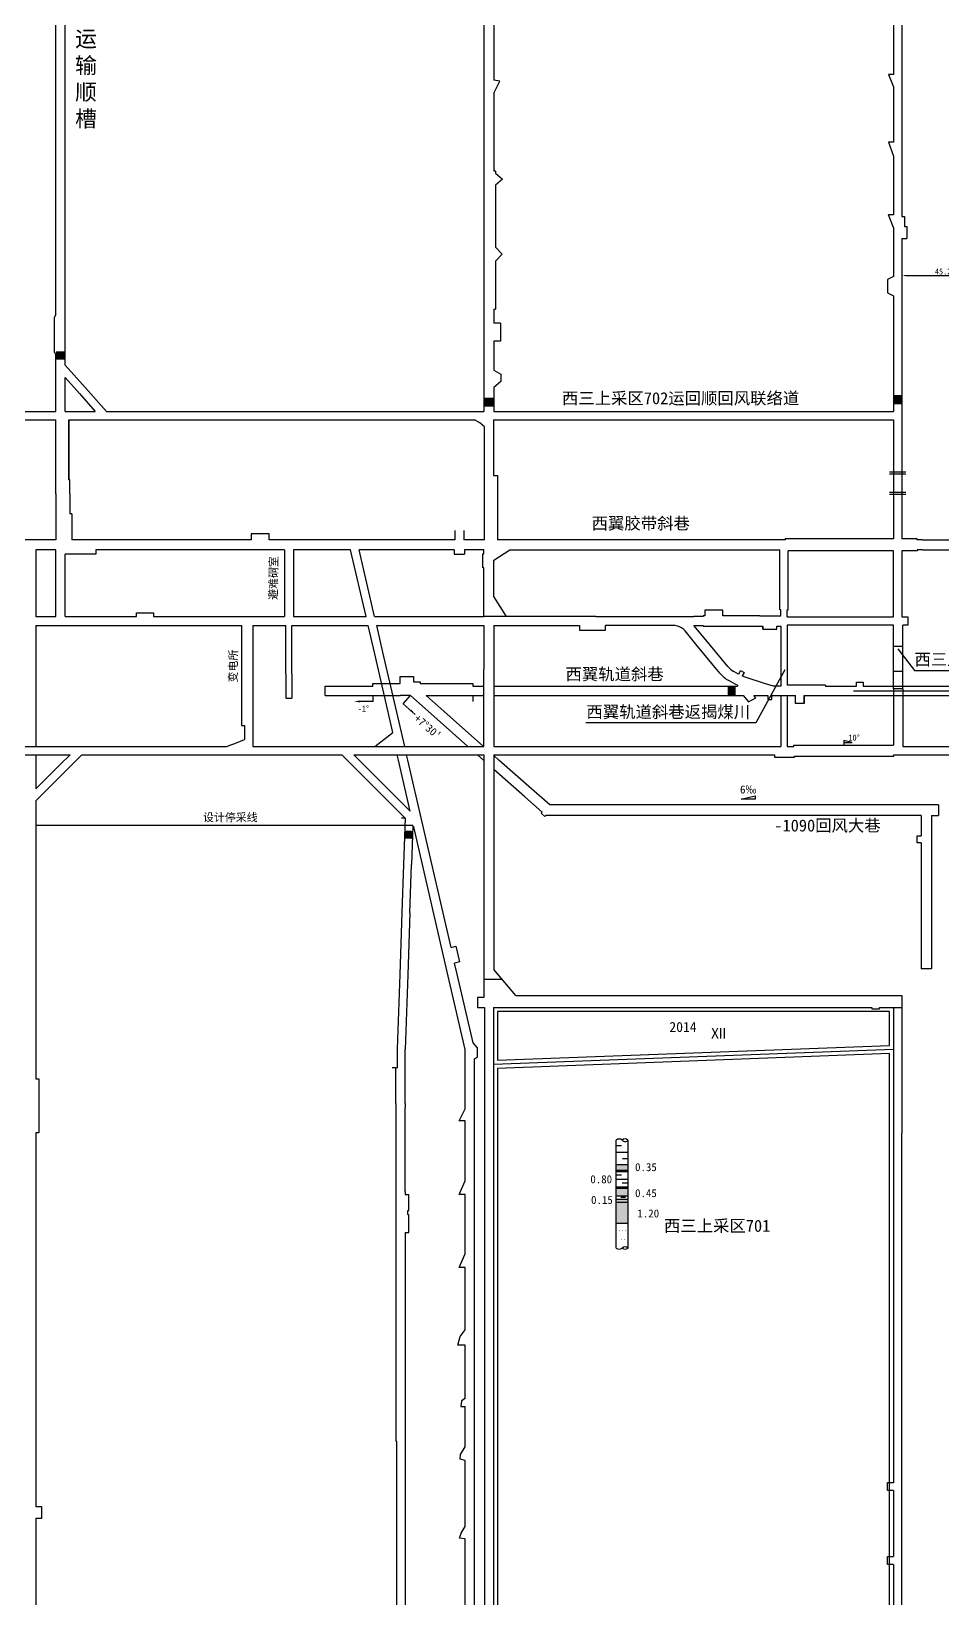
# Model space of a CAD drawing. Header units: millimetres. Extents: x 41513366 to 41522434, y 4590966 to 4600634.
# Drawn here: x 41516424 to 41516880, y 4594926 to 4595710 of the extents above; entities that cross this region are included whole.
import ezdxf

# ---------------------------------------------------------------- set-up
doc = ezdxf.new("R2010")
doc.units = ezdxf.units.MM
doc.header["$PDMODE"] = 35
doc.header["$PDSIZE"] = -5
doc.linetypes.add('SJHD', pattern=[10, 8, -2])
doc.layers.get('0').update_dxf_attribs({"lineweight": 18})
doc.layers.get('Defpoints').update_dxf_attribs({"lineweight": 18})
for name, color, linetype, lineweight in [('12-1煤巷道', 5, 'Continuous', 18), ('2014年工作面月末位置', 150, 'Continuous', 18), ('2016年12煤进尺', 7, 'Continuous', 18), ('7煤工作面小柱状', 6, 'Continuous', 18), ('7煤工作面编号', 7, 'Continuous', 18), ('7煤巷道', 6, 'Continuous', 18), ('7煤巷道名称', 6, 'Continuous', 18), ('停采线', 255, 'Continuous', 18), ('图纸改动标记', 2, 'Continuous', 18), ('岩巷', 30, 'Continuous', 18), ('岩巷巷道名称', 30, 'Continuous', 18), ('采空区工作面颜色', 6, 'Continuous', 18)]:
    doc.layers.add(name, color=color, linetype=linetype, lineweight=lineweight)
doc.styles.add('仿宋_GB2312', font='')
doc.styles.add('图签仿宋', font='')
doc.styles.add('正体', font='')
doc.styles.add('正等线体', font='simhei.ttf')
doc.styles.get('仿宋_GB2312').set_extended_font_data('宋体')
doc.styles.get('图签仿宋').set_extended_font_data('宋体')
doc.styles.get('正体').set_extended_font_data('宋体')
doc.dimstyles.new('测量用', dxfattribs={"dimtxt": 3, "dimasz": 2, "dimexe": 0, "dimexo": 0, "dimgap": 0.5, "dimtad": 1, "dimdec": 3, "dimzin": 0, "dimdsep": 46, "dimtxsty": '图签仿宋', "dimcen": 0.09, "dimdle": 4, "dimaunit": 1, "dimadec": 3, "dimazin": 2, "dimtfac": 1, "dimtdec": 3, "dimtix": 1, "dimtmove": 0, "dimatfit": 3, "dimfxl": 1, "dimtolj": 1, "dimarcsym": 1})

# ---------------------------------------------------------------- blocks, each defined once
blk = doc.blocks.new('*D63')
at = {"layer": '2016年12煤进尺', "color": 0, "linetype": 'Continuous', "lineweight": -2, "ltscale": 2}
blk.add_line((41516861.76, 4595587.95), (41516903, 4595587.95), dxfattribs=at)
at = {"layer": '2016年12煤进尺', "color": 0, "ltscale": 2}
for points in [[(41516861.76, 4595588.28), (41516861.76, 4595587.62), (41516859.76, 4595587.95)], [(41516903, 4595588.28), (41516903, 4595587.62), (41516905, 4595587.95)]]:
    blk.add_solid(points, dxfattribs=at)
at = {"layer": 'Defpoints', "color": 0, "ltscale": 2}
for p in [(41516859.76, 4595587.95), (41516905, 4595587.95), (41516905, 4595587.95)]:
    blk.add_point(p, dxfattribs=at)
at = {"layer": '2016年12煤进尺', "color": 0, "lineweight": -3, "ltscale": 2, "insert": (41516882.38, 4595589.95), "char_height": 3, "attachment_point": 5, "style": '图签仿宋'}
blk.add_mtext('\\A1;45.245', dxfattribs=at)

msp = doc.modelspace()

# ---------------------------------------------------------------- hatches: boundary and pattern name
at = {"layer": '2016年12煤进尺', "lineweight": -3, "ltscale": 2}
for points in [[(41516436.755, 4595550.084), (41516441.355, 4595550.084), (41516441.355, 4595546.084), (41516436.755, 4595546.084)], [(41516650.755, 4595526.813), (41516655.755, 4595526.813), (41516655.755, 4595522.813), (41516650.755, 4595522.813)], [(41516855.555, 4595528.037), (41516859.755, 4595528.037), (41516859.755, 4595524.037), (41516855.555, 4595524.037)], [(41516776.579, 4595382.61), (41516772.579, 4595382.61), (41516772.579, 4595378.01), (41516776.579, 4595378.01)], [(41516611.1782, 4595310.4372), (41516611.0428, 4595306.4395), (41516615.0299, 4595306.3044), (41516615.1695, 4595310.302)]]:
    msp.add_hatch(color=3, dxfattribs=at).paths.add_polyline_path(points, flags=0)
at = {"layer": '7煤工作面小柱状', "lineweight": -3, "ltscale": 2}
h = msp.add_hatch(color=256, dxfattribs=at)
h.paths.add_polyline_path([(41516722.7939, 4595140.0196), (41516716.7939, 4595140.0196), (41516716.7939, 4595143.5196), (41516722.7939, 4595143.5196)], flags=0)
h.paths.add_polyline_path([(41516722.7939, 4595132.4196), (41516716.7939, 4595132.4196), (41516716.7939, 4595127.9196), (41516722.7939, 4595127.9196)], flags=0)
h.paths.add_polyline_path([(41516722.7939, 4595126.2196), (41516716.7939, 4595126.2196), (41516716.7939, 4595114.2196), (41516722.7939, 4595114.2196)], flags=0)
at = {"layer": '岩巷', "lineweight": -3}
h = msp.add_hatch(color=256, dxfattribs=at)
h.paths.add_polyline_path([(41516585.7974, 4595375.0042), (41516588.8137, 4595374.5041), (41516588.7974, 4595375.0038)], flags=0)
h.paths.add_polyline_path([(41516585.7974, 4595375.0042), (41516588.7974, 4595375.0038), (41516588.7647, 4595375.5027)], flags=0)
h = msp.add_hatch(color=256, dxfattribs=at)
h.paths.add_polyline_path([(41516614.1865, 4595370.5153), (41516613.856, 4595370.1402), (41516616.4377, 4595368.5323)], flags=0)
h.paths.add_polyline_path([(41516616.4377, 4595368.5323), (41516614.517, 4595370.8905), (41516614.1865, 4595370.5153)], flags=0)

# ---------------------------------------------------------------- linework, layer by layer
at = {"color": 30, "linetype": 'ByBlock', "lineweight": -3, "ltscale": 0.5}
for points in [[(41516860.255, 4595402.44), (41516855.455, 4595402.44)], [(41516860.255, 4595389.944), (41516855.455, 4595389.944)], [(41516860.255, 4595381.293), (41516855.455, 4595381.293)]]:
    msp.add_lwpolyline(points, dxfattribs=at)
at = {"color": 4, "lineweight": -3}
msp.add_lwpolyline([(41516650.755, 4595236.1859), (41516659.8198, 4595236.1859)], dxfattribs=at)
at = {"layer": '12-1煤巷道', "color": 3, "linetype": 'ByBlock', "lineweight": -3, "ltscale": 2}
msp.add_lwpolyline([(41516810.79, 4595374.01), (41516810.79, 4595378.01)], dxfattribs=at)
at = {"layer": '12-1煤巷道', "color": 6, "linetype": 'ByBlock', "lineweight": -3, "ltscale": 2}
msp.add_lwpolyline([(41516855.505, 4595222.014), (41516859.705, 4595222.014)], dxfattribs=at)
at = {"layer": '2014年工作面月末位置', "color": 150, "lineweight": -3}
msp.add_lwpolyline([(41516657.555, 4595195.5994), (41516853.505, 4595202.9491), (41516853.505, 4595220.014), (41516657.555, 4595220.014)], close=True, dxfattribs=at)
msp.add_lwpolyline([(41516855.505, 4595201.0227), (41516655.555, 4595193.523)], dxfattribs=at)
at = {"layer": '2016年12煤进尺', "color": 3, "lineweight": -3, "ltscale": 2}
for p, q in [((41516441.355, 4595546.084), (41516436.755, 4595546.084)), ((41516650.755, 4595522.813), (41516655.755, 4595522.813)), ((41516855.555, 4595528.037), (41516859.755, 4595528.037)), ((41516855.555, 4595524.037), (41516859.755, 4595524.037))]:
    msp.add_line(p, q, dxfattribs=at)
at = {"layer": '2016年12煤进尺', "color": 0, "lineweight": -3, "ltscale": 2}
for p, q in [((41516853.555, 4595489.768), (41516861.755, 4595489.768)), ((41516853.555, 4595488.768), (41516861.755, 4595488.768)), ((41516853.555, 4595479.603), (41516861.755, 4595479.603)), ((41516853.555, 4595478.603), (41516861.755, 4595478.603))]:
    msp.add_line(p, q, dxfattribs=at)
at = {"layer": '2016年12煤进尺', "color": 2, "lineweight": -3, "ltscale": 2}
msp.add_line((41516662.03, 4595417.52), (41516650.755, 4595417.524), dxfattribs=at)
at = {"layer": '2016年12煤进尺', "lineweight": -3, "ltscale": 2}
msp.add_line((41516835.513, 4595380.322), (41516911.895, 4595380.321), dxfattribs=at)
at = {"layer": '2016年12煤进尺', "color": 30, "lineweight": -3, "ltscale": 2}
msp.add_lwpolyline([(41516857.655, 4595401.3283), (41516866.0214, 4595390.5481), (41516960.116, 4595390.5481)], dxfattribs=at)
at = {"layer": '2016年12煤进尺', "color": 6, "lineweight": -3, "ltscale": 2}
msp.add_lwpolyline([(41516801.2, 4595390.7522), (41516786.6487, 4595364.3124), (41516701.6496, 4595364.3124)], dxfattribs=at)
at = {"layer": '7煤工作面小柱状', "lineweight": -3, "ltscale": 2}
for p, q in [((41516716.7939, 4595149.7196), (41516722.7939, 4595149.7196)), ((41516717.1724, 4595153.0626), (41516719.5244, 4595153.0626)), ((41516719.994, 4595146.4734), (41516722.3459, 4595146.4734)), ((41516716.7939, 4595140.7196), (41516722.7939, 4595140.7196)), ((41516717.1724, 4595138.2987), (41516719.5244, 4595138.2987)), ((41516716.7939, 4595131.7196), (41516722.7939, 4595131.7196)), ((41516719.9384, 4595134.3035), (41516722.2903, 4595134.3035)), ((41516716.7939, 4595124.7196), (41516722.7939, 4595124.7196)), ((41516719.2032, 4595127.1847), (41516721.5551, 4595127.1847))]:
    msp.add_line(p, q, dxfattribs=at)
for points in [[(41516716.7939, 4595101.7196), (41516716.7939, 4595155.7196)], [(41516722.7939, 4595101.7196), (41516722.7939, 4595155.7196)]]:
    msp.add_lwpolyline(points, dxfattribs=at)
at = {"layer": '7煤工作面小柱状', "lineweight": -3}
for points in [[(41516716.7939, 4595143.5196), (41516722.7939, 4595143.5196)], [(41516716.7939, 4595140.0196), (41516722.7939, 4595140.0196)], [(41516716.7939, 4595136.2196), (41516722.7939, 4595136.2196)], [(41516716.7939, 4595132.4196), (41516722.7939, 4595132.4196)], [(41516716.7939, 4595127.9196), (41516722.7939, 4595127.9196)], [(41516716.7939, 4595126.2196), (41516722.7939, 4595126.2196)], [(41516716.7939, 4595114.2196), (41516722.7939, 4595114.2196)]]:
    msp.add_lwpolyline(points, dxfattribs=at)
at = {"layer": '7煤工作面小柱状', "lineweight": -3, "ltscale": 2}
for centre, radius, start, end in [((41516718.2866, 4595153.9683), 2.301, 47.5060131, 130.4425938), ((41516721.3402, 4595154.1342), 2.1427, 48.7036146, 134.4013934), ((41516721.296, 4595156.8518), 1.8777, 219.2019679, 322.9147651), ((41516718.2939, 4595103.5765), 2.3871, 231.0689592, 308.9310397), ((41516721.2939, 4595100.1445), 2.1751, 46.3985289, 133.6014711), ((41516721.2939, 4595103.4995), 2.3277, 229.8784805, 310.1215195)]:
    msp.add_arc(centre, radius, start, end, dxfattribs=at)
at = {"layer": '7煤巷道', "lineweight": -3}
for p, q in [((41516855.555, 4595688.411), (41516853.055, 4595688.411)), ((41516853.055, 4595688.411), (41516855.555, 4595682.211)), ((41516855.555, 4595654.611), (41516853.055, 4595654.611)), ((41516853.055, 4595654.611), (41516855.555, 4595647.611)), ((41516855.555, 4595618.211), (41516853.055, 4595618.211)), ((41516855.555, 4595612.011), (41516853.055, 4595618.211)), ((41516861.055, 4595612.511), (41516862.255, 4595612.511)), ((41516862.255, 4595612.511), (41516862.255, 4595606.511)), ((41516859.755, 4595606.511), (41516862.255, 4595606.511)), ((41516855.555, 4595587.511), (41516852.555, 4595586.011)), ((41516852.555, 4595586.011), (41516852.555, 4595579.211)), ((41516852.555, 4595579.211), (41516855.555, 4595577.711)), ((41516436.755, 4595568.433), (41516435.855, 4595566.933)), ((41516435.855, 4595566.933), (41516435.855, 4595549.933)), ((41516436.755, 4595548.433), (41516435.855, 4595549.933)), ((41516436.755, 4595478.837), (41516436.755, 4595513.837)), ((41516443.755, 4595478.837), (41516443.755, 4595485.837)), ((41516443.755, 4595478.837), (41516443.755, 4595485.837)), ((41516443.755, 4595478.837), (41516443.755, 4595468.837)), ((41516444.655, 4595468.837), (41516443.755, 4595468.837)), ((41516444.655, 4595468.837), (41516444.655, 4595455.837)), ((41516550.955, 4595450.837), (41516550.955, 4595417.52)), ((41516555.555, 4595450.837), (41516555.555, 4595417.52)), ((41516635.855, 4595450.837), (41516635.855, 4595448.637)), ((41516635.855, 4595448.637), (41516641.055, 4595448.637)), ((41516641.055, 4595450.837), (41516641.055, 4595448.637)), ((41516802.34, 4595413.115), (41516802.34, 4595383.21)), ((41516855.455, 4595410.152), (41516855.455, 4595413.115)), ((41516860.255, 4595410.152), (41516860.255, 4595413.115)), ((41516666.755, 4595228.014), (41516655.755, 4595240.9755)), ((41516611.355, 4595200.9663), (41516611.355, 4595201.0601))]:
    msp.add_line(p, q, dxfattribs=at)
at = {"layer": '7煤巷道', "color": 6, "lineweight": -3}
for p, q in [((41516658.755, 4595685.069), (41516655.755, 4595685.569)), ((41516655.755, 4595679.069), (41516658.755, 4595685.069))]:
    msp.add_line(p, q, dxfattribs=at)
at = {"layer": '7煤巷道', "color": 30, "lineweight": -3}
for p, q in [((41516611.3893, 4595316.6678), (41516610.6066, 4595293.5659)), ((41516615.2567, 4595312.8004), (41516614.5802, 4595293.4271)), ((41516610.6066, 4595293.5659), (41516609.7415, 4595269.4334)), ((41516613.7376, 4595269.2939), (41516614.5802, 4595293.4271)), ((41516609.7415, 4595269.4334), (41516608.6613, 4595238.5423)), ((41516613.7376, 4595269.2939), (41516612.6589, 4595238.4027)), ((41516608.6613, 4595238.5423), (41516607.355, 4595201.1299)), ((41516612.6589, 4595238.4027), (41516611.355, 4595201.0601)), ((41516607.355, 4595201.1299), (41516607.355, 4595191.9)), ((41516611.355, 4595191.9), (41516611.355, 4595200.9663)), ((41516606.755, 4595173.9743), (41516606.755, 4595191.9157)), ((41516606.755, 4595191.9), (41516607.355, 4595191.9)), ((41516611.355, 4595173.9743), (41516611.355, 4595191.9)), ((41516606.755, 4595173.9743), (41516606.755, 4595171.9744)), ((41516606.755, 4595171.9744), (41516606.755, 4595129.9742)), ((41516611.355, 4595173.9743), (41516611.355, 4595171.9744)), ((41516611.355, 4595129.9742), (41516611.355, 4595171.9744)), ((41516606.755, 4595129.9742), (41516606.755, 4595068.232)), ((41516611.355, 4595129.9742), (41516611.355, 4595128.451)), ((41516611.355, 4595128.451), (41516613.155, 4595128.451)), ((41516613.155, 4595120.451), (41516613.155, 4595128.451)), ((41516612.655, 4595118.4511), (41516612.655, 4595120.451)), ((41516612.655, 4595120.451), (41516613.155, 4595120.451)), ((41516612.655, 4595118.4511), (41516613.155, 4595118.4511)), ((41516613.155, 4595109.4511), (41516613.155, 4595118.4511)), ((41516611.355, 4595109.4511), (41516611.355, 4595068.232)), ((41516611.355, 4595109.4511), (41516613.155, 4595109.4511)), ((41516606.755, 4595068.232), (41516606.755, 4595005.232)), ((41516611.355, 4595068.232), (41516611.355, 4595005.232)), ((41516606.755, 4595005.232), (41516607.155, 4595005.232)), ((41516607.155, 4594953.1613), (41516607.155, 4595005.232)), ((41516611.355, 4595005.232), (41516611.355, 4594953.1613)), ((41516607.155, 4594893.439), (41516607.155, 4594953.1613)), ((41516611.355, 4594953.1613), (41516611.355, 4594893.439))]:
    msp.add_line(p, q, dxfattribs=at)
at = {"layer": '7煤巷道', "lineweight": -3}
for points in [[(41516436.755, 4595568.433), (41516436.755, 4595843.037)], [(41516441.355, 4595543.1853), (41516441.355, 4595794.973)], [(41516650.755, 4595775.0952), (41516650.755, 4595606.037)], [(41516859.755, 4595741.432), (41516859.755, 4595617.511)], [(41516655.755, 4595715.569), (41516655.755, 4595685.569)], [(41516855.555, 4595714.032), (41516855.555, 4595688.411)], [(41516655.755, 4595679.069), (41516655.755, 4595640.069)], [(41516855.555, 4595682.211), (41516855.555, 4595654.611)], [(41516855.555, 4595647.611), (41516855.555, 4595647.4678)], [(41516855.555, 4595647.611), (41516855.555, 4595618.211)], [(41516855.555, 4595612.011), (41516855.555, 4595587.511)], [(41516650.755, 4595606.037), (41516650.755, 4595520.037)], [(41516859.755, 4595606.511), (41516859.755, 4595456.337)], [(41516855.555, 4595577.711), (41516855.555, 4595520.037)], [(41516655.755, 4595571.069), (41516655.755, 4595564.069)], [(41516655.755, 4595555.069), (41516655.755, 4595540.637)], [(41516436.755, 4595520.037), (41516436.755, 4595548.433)], [(41516441.355, 4595543.1853), (41516451.5906, 4595531.7527)], [(41516441.355, 4595520.037), (41516441.355, 4595536.8887)], [(41516441.355, 4595536.8887), (41516448.4615, 4595528.9512)], [(41516451.5906, 4595531.7527), (41516462.0797, 4595520.037)], [(41516655.755, 4595532.037), (41516655.755, 4595520.037)], [(41516213.355, 4595488.891), (41516213.355, 4595520.037), (41516213.355, 4595523.537), (41516217.955, 4595523.537), (41516217.955, 4595520.037), (41516436.755, 4595520.037)], [(41516448.4615, 4595528.9512), (41516456.4423, 4595520.037)], [(41516276.378, 4595515.837), (41516436.755, 4595515.837)], [(41516436.755, 4595513.837), (41516436.755, 4595515.837)], [(41516441.355, 4595520.037), (41516456.4423, 4595520.037)], [(41516443.255, 4595515.837), (41516645.971, 4595515.837)], [(41516462.0797, 4595520.037), (41516650.755, 4595520.037)], [(41516650.955, 4595512.338), (41516648.7352, 4595514.3152), (41516645.971, 4595515.837)], [(41516655.555, 4595515.837), (41516835.77, 4595515.837)], [(41516655.555, 4595515.837), (41516655.555, 4595489.838)], [(41516655.755, 4595520.037), (41516835.77, 4595520.037)], [(41516835.77, 4595520.037), (41516855.555, 4595520.037)], [(41516835.77, 4595515.837), (41516855.555, 4595515.837)], [(41516855.555, 4595515.837), (41516855.555, 4595456.337)], [(41516650.955, 4595470.8373), (41516650.955, 4595489.838), (41516650.955, 4595512.338)], [(41516655.555, 4595489.838), (41516655.555, 4595487.937), (41516657.555, 4595487.937), (41516657.555, 4595455.837)], [(41516436.755, 4595478.837), (41516436.755, 4595455.837)], [(41516650.955, 4595455.837), (41516650.955, 4595470.8373)], [(41516636.155, 4595455.837), (41516543.297, 4595455.837), (41516543.297, 4595458.837), (41516534.297, 4595458.837), (41516534.297, 4595455.837), (41516444.655, 4595455.837)], [(41516636.155, 4595460.51), (41516636.155, 4595455.837)], [(41516640.755, 4595460.51), (41516640.755, 4595455.837)], [(41516436.755, 4595455.837), (41516336.924, 4595455.837), (41516336.924, 4595456.637), (41516276.378, 4595456.637)], [(41516650.955, 4595455.837), (41516640.755, 4595455.837)], [(41516741.49, 4595455.837), (41516657.555, 4595455.837)], [(41516855.555, 4595456.337), (41516801.317, 4595456.337), (41516801.317, 4595455.837), (41516796.09, 4595455.837), (41516741.49, 4595455.837)], [(41516801.317, 4595455.837), (41516801.317, 4595456.337)], [(41516870.0878, 4595455.837), (41516867.373, 4595455.837), (41516867.373, 4595456.337), (41516859.755, 4595456.337)], [(41516870.0878, 4595455.837), (41516918.157, 4595455.837)], [(41516436.755, 4595450.837), (41516426.755, 4595450.837), (41516426.755, 4595427.5556), (41516426.755, 4595417.524)], [(41516436.755, 4595417.524), (41516436.755, 4595430.837), (41516436.755, 4595450.837)], [(41516550.955, 4595450.837), (41516456.755, 4595450.837), (41516456.755, 4595448.637), (41516441.355, 4595448.637)], [(41516441.355, 4595417.524), (41516441.355, 4595430.837), (41516441.355, 4595448.637)], [(41516584.1079, 4595450.837), (41516555.555, 4595450.837)], [(41516591.7989, 4595417.524), (41516584.1079, 4595450.837)], [(41516635.855, 4595450.837), (41516588.4184, 4595450.837)], [(41516596.1093, 4595417.524), (41516588.4184, 4595450.837)], [(41516650.755, 4595417.524), (41516650.755, 4595441.813), (41516650.155, 4595441.813), (41516650.155, 4595448.813), (41516650.755, 4595448.813), (41516650.755, 4595450.837), (41516641.055, 4595450.837)], [(41516706.63, 4595417.5194), (41516684.73, 4595417.5196), (41516662.03, 4595417.52), (41516655.755, 4595427.52), (41516655.755, 4595445.613), (41516663.7732, 4595450.837), (41516741.49, 4595450.837)], [(41516741.49, 4595450.837), (41516796.09, 4595450.837), (41516798.64, 4595450.837)], [(41516788.734, 4595417.815), (41516799.14, 4595417.815), (41516799.14, 4595420.837), (41516798.64, 4595420.837), (41516798.64, 4595450.837)], [(41516802.34, 4595417.315), (41516802.34, 4595420.837), (41516802.84, 4595420.837), (41516802.84, 4595450.337)], [(41516802.34, 4595417.315), (41516806.34, 4595417.315), (41516845.34, 4595417.315), (41516855.555, 4595417.315), (41516855.555, 4595422.315), (41516855.555, 4595433.316), (41516855.555, 4595450.337)], [(41516855.555, 4595450.337), (41516802.84, 4595450.337)], [(41516870.0848, 4595450.837), (41516867.373, 4595450.837), (41516867.373, 4595450.337), (41516859.755, 4595450.337)], [(41516859.755, 4595450.337), (41516859.755, 4595433.316), (41516859.755, 4595417.315), (41516862.755, 4595417.315), (41516862.755, 4595413.115), (41516860.255, 4595413.115)], [(41516870.0848, 4595450.837), (41516918.157, 4595450.837)], [(41516788.734, 4595417.815), (41516770.144, 4595417.815), (41516770.144, 4595420.715), (41516761.144, 4595420.715), (41516761.144, 4595417.815), (41516760.421, 4595417.815), (41516760.421, 4595417.42), (41516755.734, 4595417.42)], [(41516426.755, 4595417.524), (41516436.755, 4595417.524)], [(41516426.755, 4595412.924), (41516498.0464, 4595412.924), (41516529.458, 4595412.924)], [(41516426.755, 4595412.924), (41516426.755, 4595379.522)], [(41516441.355, 4595417.524), (41516476.959, 4595417.524), (41516476.959, 4595419.324), (41516485.459, 4595419.324), (41516485.459, 4595417.524)], [(41516485.459, 4595417.524), (41516498.0464, 4595417.524), (41516550.955, 4595417.524)], [(41516529.458, 4595412.924), (41516529.458, 4595407.528)], [(41516535.158, 4595412.924), (41516551.755, 4595412.924)], [(41516535.158, 4595412.924), (41516535.158, 4595407.528)], [(41516551.755, 4595408.265), (41516551.755, 4595412.924)], [(41516554.755, 4595412.924), (41516580.0464, 4595412.924), (41516592.8609, 4595412.924)], [(41516554.755, 4595408.265), (41516554.755, 4595412.924)], [(41516555.555, 4595417.52), (41516580.0464, 4595417.524), (41516591.7989, 4595417.524)], [(41516596.1359, 4595398.7385), (41516592.8609, 4595412.924)], [(41516596.1093, 4595417.524), (41516650.755, 4595417.524)], [(41516597.1713, 4595412.924), (41516650.755, 4595412.924)], [(41516600.2282, 4595399.6833), (41516597.1713, 4595412.924)], [(41516650.755, 4595412.924), (41516650.755, 4595412.9199)], [(41516650.755, 4595412.9199), (41516650.755, 4595390.908)], [(41516655.755, 4595412.92), (41516655.755, 4595390.908), (41516655.755, 4595352.523)], [(41516655.755, 4595412.9199), (41516698.584, 4595412.9196)], [(41516698.584, 4595412.92), (41516698.584, 4595410.62), (41516711.584, 4595410.62), (41516711.584, 4595412.92)], [(41516706.63, 4595417.5194), (41516736.53, 4595417.519)], [(41516736.53, 4595417.519), (41516740.638, 4595417.52), (41516740.638, 4595417.42), (41516755.734, 4595417.42)], [(41516772.6466, 4595392.4864), (41516760.7774, 4595406.8968), (41516755.734, 4595413.02), (41516760.421, 4595413.02), (41516760.421, 4595412.615), (41516788.734, 4595412.615), (41516790.144, 4595412.615)], [(41516790.144, 4595411.115), (41516790.144, 4595412.615), (41516790.144, 4595411.115), (41516797.144, 4595411.115), (41516797.144, 4595412.615), (41516799.14, 4595412.615), (41516799.14, 4595382.61)], [(41516855.455, 4595413.115), (41516845.34, 4595413.115), (41516806.34, 4595413.115), (41516802.34, 4595413.115)], [(41516529.458, 4595407.528), (41516529.458, 4595362.924)], [(41516535.158, 4595407.528), (41516535.158, 4595362.924)], [(41516605.2037, 4595359.4617), (41516596.1359, 4595398.7385)], [(41516611.1161, 4595352.523), (41516600.2283, 4595399.6833)], [(41516596.2484, 4595352.523), (41516617.954, 4595352.523), (41516650.755, 4595352.523), (41516650.755, 4595390.908)], [(41516426.755, 4595379.522), (41516426.755, 4595352.523)], [(41516799.141, 4595378.01), (41516799.141, 4595352.523)], [(41516802.341, 4595378.01), (41516802.341, 4595352.523)], [(41516529.458, 4595362.924), (41516530.958, 4595362.924)], [(41516530.958, 4595362.924), (41516530.958, 4595359.523)], [(41516530.958, 4595359.523), (41516530.958, 4595356.058)], [(41516535.158, 4595362.924), (41516535.158, 4595359.523)], [(41516535.158, 4595359.523), (41516535.158, 4595352.523)], [(41516574.954, 4595352.523), (41516596.2484, 4595352.523), (41516605.2037, 4595359.4617)], [(41516416.155, 4595352.523), (41516491.9579, 4595352.523)], [(41516491.9579, 4595352.523), (41516522.194, 4595352.523)], [(41516522.194, 4595352.523), (41516524.194, 4595353.323), (41516526.194, 4595354.073), (41516530.958, 4595356.058)], [(41516535.158, 4595352.523), (41516574.954, 4595352.523)], [(41516655.755, 4595352.523), (41516685.67, 4595352.523), (41516787.553, 4595352.523)], [(41516787.553, 4595352.523), (41516799.141, 4595352.523)], [(41516802.341, 4595352.523), (41516805.7149, 4595352.523)], [(41516805.7149, 4595353.223), (41516831.557, 4595353.223)], [(41516805.7149, 4595352.523), (41516805.7149, 4595353.223)], [(41516860.255, 4595352.523), (41516897.69, 4595352.523)], [(41516217.955, 4595348.323), (41516443.7852, 4595348.323)], [(41516426.755, 4595348.323), (41516426.755, 4595331.2928)], [(41516426.755, 4595325.3532), (41516442.0482, 4595340.6463), (41516449.7248, 4595348.323)], [(41516426.755, 4595331.2928), (41516439.0783, 4595343.6162), (41516443.7852, 4595348.323)], [(41516449.7248, 4595348.323), (41516491.9579, 4595348.323)], [(41516491.9579, 4595348.323), (41516574.954, 4595348.323)], [(41516574.954, 4595348.323), (41516579.7342, 4595348.323)], [(41516579.7342, 4595348.323), (41516599.6067, 4595328.4505), (41516611.3893, 4595316.6678)], [(41516585.6738, 4595348.323), (41516607.3647, 4595348.323)], [(41516613.8756, 4595320.1213), (41516602.5765, 4595331.4203), (41516585.6738, 4595348.323)], [(41516607.3647, 4595348.323), (41516617.954, 4595348.323), (41516650.755, 4595348.323), (41516650.755, 4595333.908)], [(41516613.8756, 4595320.1213), (41516607.965, 4595345.723), (41516607.3647, 4595348.323)], [(41516619.8396, 4595314.7374), (41516612.686, 4595345.723), (41516612.0857, 4595348.323)], [(41516655.755, 4595348.323), (41516655.755, 4595333.908)], [(41516655.755, 4595348.323), (41516685.67, 4595348.323), (41516795.948, 4595348.323)], [(41516795.948, 4595348.323), (41516795.948, 4595347.123), (41516805.948, 4595347.123), (41516805.948, 4595347.623)], [(41516805.948, 4595347.623), (41516831.557, 4595347.623)], [(41516855.713, 4595348.323), (41516897.69, 4595348.323)], [(41516855.713, 4595347.623), (41516855.713, 4595348.323)], [(41516650.755, 4595333.908), (41516650.755, 4595272.008), (41516650.755, 4595227.014), (41516647.455, 4595227.014), (41516647.455, 4595222.014), (41516650.755, 4595222.014)], [(41516655.755, 4595333.908), (41516655.755, 4595272.008)], [(41516426.755, 4595325.3532), (41516426.755, 4595186.32)], [(41516615.2567, 4595312.8004), (41516615.6585, 4595312.3986)], [(41516632.9044, 4595237.6985), (41516615.6585, 4595312.3986)], [(41516634.3114, 4595252.0529), (41516619.8396, 4595314.7374)], [(41516655.755, 4595272.008), (41516655.755, 4595240.9755)], [(41516634.3115, 4595252.0529), (41516636.7474, 4595252.6153), (41516638.547, 4595244.8204), (41516636.1111, 4595244.258)], [(41516645.3437, 4595204.2671), (41516637.3865, 4595238.7333), (41516636.1111, 4595244.258)], [(41516641.355, 4595201.0952), (41516632.9044, 4595237.6985)], [(41516666.755, 4595228.014), (41516680.76, 4595228.014), (41516738.765, 4595228.014), (41516794.773, 4595228.014), (41516845.773, 4595228.014), (41516859.705, 4595228.014), (41516859.705, 4595159.214)], [(41516650.755, 4595222.014), (41516650.955, 4595222.014)], [(41516650.955, 4595222.014), (41516650.955, 4595197.841), (41516650.955, 4595104.962), (41516650.955, 4594985.955), (41516650.955, 4594761.9569)], [(41516655.555, 4595222.014), (41516655.555, 4595197.841), (41516655.555, 4595104.962)], [(41516655.555, 4595222.014), (41516680.76, 4595222.014), (41516738.765, 4595222.014), (41516794.773, 4595222.014), (41516844.695, 4595222.014), (41516844.695, 4595221.314), (41516848.495, 4595221.314), (41516848.495, 4595222.014), (41516855.505, 4595222.014), (41516855.505, 4595159.214)], [(41516641.355, 4595171.38), (41516641.355, 4595201.0952)], [(41516645.955, 4595196.33), (41516647.455, 4595197.13), (41516647.455, 4595201.8771), (41516645.3437, 4595204.2671)], [(41516645.955, 4594602.207), (41516645.955, 4595196.33)], [(41516426.755, 4595186.322), (41516428.255, 4595186.322), (41516428.255, 4595162.022)], [(41516641.355, 4595165.38), (41516638.355, 4595165.38), (41516641.355, 4595171.38)], [(41516428.255, 4595162.022), (41516428.255, 4595159.322), (41516426.755, 4595159.322)], [(41516641.355, 4595135.38), (41516641.355, 4595165.38)], [(41516426.755, 4595159.322), (41516426.755, 4594972.482)], [(41516855.505, 4595159.214), (41516855.505, 4595036.214)], [(41516859.705, 4595036.214), (41516859.705, 4595159.214)], [(41516641.355, 4595128.48), (41516638.355, 4595128.48), (41516641.355, 4595135.38)], [(41516641.355, 4595098.8483), (41516641.355, 4595128.48)], [(41516655.555, 4595129.464), (41516655.555, 4594985.955)], [(41516641.355, 4595091.9483), (41516638.355, 4595091.9483), (41516641.355, 4595098.8483)], [(41516641.355, 4595060.8982), (41516641.355, 4595091.9483)], [(41516641.355, 4595053.1982), (41516637.755, 4595053.1982), (41516638.855, 4595057.5982), (41516641.355, 4595060.8982)], [(41516641.355, 4595026.6013), (41516641.355, 4595053.1982)], [(41516855.505, 4595036.214), (41516855.505, 4594984.4601)], [(41516859.705, 4594894.214), (41516859.705, 4595036.214)], [(41516641.355, 4595026.6013), (41516639.555, 4595025.3513), (41516639.155, 4595022.5513), (41516641.355, 4595022.5513)], [(41516641.355, 4595002.3043), (41516641.355, 4595022.5513)], [(41516641.355, 4594995.6043), (41516638.855, 4594996.2043), (41516639.055, 4594998.5043), (41516641.355, 4595002.3043)], [(41516641.355, 4594962.628), (41516641.355, 4594995.6043)], [(41516655.555, 4594985.955), (41516655.555, 4594587.951)], [(41516855.505, 4594980.496), (41516852.505, 4594980.496), (41516852.505, 4594984.496), (41516855.505, 4594984.496)], [(41516855.505, 4594980.496), (41516855.505, 4594947.496)], [(41516426.755, 4594972.482), (41516429.555, 4594972.482), (41516429.555, 4594966.482), (41516426.755, 4594966.482)], [(41516426.755, 4594966.482), (41516426.755, 4594908.482)], [(41516641.355, 4594956.428), (41516638.455, 4594956.728), (41516639.355, 4594959.198), (41516641.355, 4594962.628)], [(41516641.355, 4594923.428), (41516641.355, 4594956.428)], [(41516855.505, 4594943.496), (41516852.505, 4594943.496), (41516852.505, 4594947.496), (41516855.505, 4594947.496)], [(41516855.505, 4594943.496), (41516855.505, 4594898.496)]]:
    msp.add_lwpolyline(points, dxfattribs=at)
for points in [[(41516443.255, 4595485.837), (41516443.255, 4595515.837)], [(41516443.255, 4595485.837), (41516443.755, 4595485.837)]]:
    msp.add_lwpolyline(points, close=True, dxfattribs=at)
msp.add_lwpolyline([(41516768.6328, 4595389.1804), (41516756.7637, 4595403.5908), (41516751.2813, 4595410.247, 0.16373937), (41516747.4471, 4595412.6804), (41516746.4148, 4595413.02), (41516740.638, 4595413.02), (41516740.638, 4595412.92), (41516711.584, 4595412.9193)], format="xyb", dxfattribs=at)
for centre, radius, start, end in [((41516780.6275, 4595399.0519), 15.5344, 219.4541867, 241.2839369), ((41516780.6548, 4595399.0794), 10.3722, 219.462389, 240.9559532)]:
    msp.add_arc(centre, radius, start, end, dxfattribs=at)
at = {"layer": '图纸改动标记', "color": 3, "linetype": 'Continuous', "lineweight": -3, "ltscale": 2}
msp.add_line((41516615.1332, 4595312.924), (41516426.755, 4595312.924), dxfattribs=at)
at = {"layer": '岩巷', "color": 6, "linetype": 'ByBlock', "lineweight": -3, "ltscale": 0.5}
for p, q in [((41516656.455, 4595640.069), (41516655.755, 4595640.069)), ((41516656.455, 4595640.069), (41516656.455, 4595639.069)), ((41516656.455, 4595639.069), (41516660.055, 4595636.069)), ((41516660.055, 4595636.069), (41516656.455, 4595633.069)), ((41516656.455, 4595633.069), (41516656.455, 4595602.069)), ((41516859.755, 4595617.511), (41516861.055, 4595617.511)), ((41516861.055, 4595617.511), (41516861.055, 4595612.511)), ((41516656.455, 4595602.069), (41516659.855, 4595598.569)), ((41516659.855, 4595598.569), (41516656.455, 4595595.069)), ((41516656.455, 4595595.069), (41516656.455, 4595571.069)), ((41516655.755, 4595571.069), (41516656.455, 4595571.069)), ((41516659.055, 4595564.069), (41516655.755, 4595564.069)), ((41516659.055, 4595564.069), (41516659.055, 4595555.069)), ((41516659.055, 4595555.069), (41516655.755, 4595555.069)), ((41516655.755, 4595540.637), (41516659.155, 4595538.637)), ((41516659.155, 4595538.637), (41516659.155, 4595535.037)), ((41516659.155, 4595535.037), (41516655.755, 4595532.037))]:
    msp.add_line(p, q, dxfattribs=at)
at = {"layer": '岩巷', "lineweight": -3}
for p, q in [((41516855.455, 4595402.44), (41516855.455, 4595410.152)), ((41516860.255, 4595402.44), (41516860.255, 4595410.152)), ((41516855.455, 4595389.944), (41516855.455, 4595402.44)), ((41516860.255, 4595389.944), (41516860.255, 4595402.44)), ((41516551.755, 4595388.754), (41516551.755, 4595376.654)), ((41516554.755, 4595388.754), (41516554.755, 4595376.654)), ((41516855.455, 4595381.293), (41516855.455, 4595389.944)), ((41516860.255, 4595381.293), (41516860.255, 4595389.944)), ((41516571.283, 4595378.011), (41516571.283, 4595382.611)), ((41516655.755, 4595382.61), (41516777.155, 4595382.61)), ((41516777.155, 4595382.61), (41516777.579, 4595382.61)), ((41516821.602, 4595382.61), (41516836.969, 4595382.61)), ((41516840.369, 4595382.61), (41516884.678, 4595382.61)), ((41516855.455, 4595381.293), (41516855.455, 4595375.293)), ((41516860.255, 4595381.293), (41516860.255, 4595375.293)), ((41516551.755, 4595376.654), (41516554.755, 4595376.654)), ((41516595.2806, 4595375.01), (41516588.7972, 4595375.0057)), ((41516595.2806, 4595375.01), (41516595.2806, 4595378.01)), ((41516655.755, 4595378.01), (41516780.4315, 4595378.01)), ((41516785.7146, 4595378.01), (41516792.617, 4595378.01)), ((41516794.617, 4595378.01), (41516806.49, 4595378.01)), ((41516810.79, 4595378.01), (41516876.786, 4595378.01)), ((41516855.455, 4595375.293), (41516855.455, 4595353.223)), ((41516860.255, 4595375.293), (41516860.255, 4595352.523)), ((41516876.786, 4595378.01), (41516895.0009, 4595378.01)), ((41516679.7945, 4595319.713), (41516679.364, 4595319.2261)), ((41516679.364, 4595319.2261), (41516681.2368, 4595317.5701)), ((41516681.6674, 4595318.057), (41516681.2368, 4595317.5701)), ((41516869.405, 4595318.057), (41516869.405, 4595307.891)), ((41516874.605, 4595318.057), (41516874.605, 4595241.291)), ((41516874.605, 4595318.057), (41516877.98, 4595318.057)), ((41516877.98, 4595323.257), (41516877.98, 4595318.057)), ((41516611.3893, 4595316.6678), (41516609.5502, 4595316.6678)), ((41516869.405, 4595304.391), (41516869.405, 4595241.291)), ((41516874.605, 4595241.291), (41516869.405, 4595241.291)), ((41516606.755, 4595191.9157), (41516604.9159, 4595191.9157))]:
    msp.add_line(p, q, dxfattribs=at)
for points in [[(41516551.755, 4595388.754), (41516551.755, 4595407.924), (41516551.755, 4595408.265)], [(41516554.755, 4595388.754), (41516554.755, 4595408.265)], [(41516778.1082, 4595388.6867), (41516775.6193, 4595390.0115)], [(41516778.1101, 4595388.6856), (41516779.0669, 4595390.4415), (41516780.8435, 4595389.4961), (41516779.8848, 4595387.7412)], [(41516571.283, 4595382.614), (41516595.269, 4595382.614), (41516595.269, 4595384.01), (41516608.869, 4595384.01), (41516608.869, 4595387.5189), (41516614.169, 4595387.5189), (41516615.569, 4595387.5189), (41516615.569, 4595384.8477), (41516618.9082, 4595384.8477), (41516618.9082, 4595384.01), (41516638.549, 4595384.01), (41516645.269, 4595384.01), (41516645.269, 4595382.61), (41516650.755, 4595382.61)], [(41516776.6967, 4595383.5473), (41516773.1636, 4595385.428)], [(41516777.579, 4595383.0778), (41516776.6967, 4595383.5473)], [(41516777.579, 4595383.0778), (41516777.579, 4595382.61)], [(41516799.14, 4595382.61), (41516795.4922, 4595382.61), (41516791.537, 4595383.8351), (41516780.8116, 4595387.2479), (41516779.8828, 4595387.7422)], [(41516821.602, 4595383.21), (41516802.34, 4595383.21)], [(41516821.602, 4595383.21), (41516821.602, 4595382.5615)], [(41516821.602, 4595383.21), (41516821.602, 4595382.5615)], [(41516836.969, 4595382.6093), (41516836.9691, 4595384.6093), (41516840.3691, 4595384.6092), (41516840.369, 4595382.6092)], [(41516571.283, 4595378.0101), (41516595.2806, 4595378.01), (41516608.869, 4595378.014)], [(41516642.7398, 4595352.523), (41516625.9041, 4595367.4291), (41516613.9491, 4595378.014), (41516608.869, 4595378.014)], [(41516610.3275, 4595373.9027), (41516613.9568, 4595378.014)], [(41516616.4223, 4595368.5339), (41516610.3275, 4595373.9027)], [(41516621.7934, 4595378.014), (41516638.549, 4595378.0179), (41516650.755, 4595378.0122)], [(41516650.5842, 4595352.523), (41516629.3512, 4595371.3224), (41516621.7934, 4595378.014)], [(41516645.269, 4595378.01), (41516645.269, 4595375.01)], [(41516780.4307, 4595378.0123), (41516783.0977, 4595374.7853), (41516786.7134, 4595376.8144), (41516785.7146, 4595378.01)], [(41516792.617, 4595378.01), (41516792.617, 4595376.01), (41516794.617, 4595376.01), (41516794.617, 4595378.01)], [(41516810.79, 4595378.01), (41516810.79, 4595374.01), (41516806.49, 4595374.01), (41516806.49, 4595378.01)], [(41516830.741, 4595354.523), (41516834.8108, 4595354.523), (41516830.741, 4595355.452), (41516830.741, 4595354.523)], [(41516830.741, 4595354.523), (41516830.741, 4595353.223)], [(41516831.557, 4595353.223), (41516855.455, 4595353.223)], [(41516860.255, 4595352.523), (41516949.881, 4595352.523), (41516950.892, 4595352.523), (41516972.525, 4595352.523)], [(41516650.755, 4595345.4265), (41516647.4835, 4595348.323)], [(41516697.629, 4595323.257), (41516683.6386, 4595323.257), (41516674.5585, 4595331.2964), (41516658.2514, 4595345.7345), (41516655.755, 4595347.9448)], [(41516831.557, 4595347.623), (41516855.713, 4595347.623)], [(41516855.713, 4595348.323), (41516949.881, 4595348.323), (41516950.892, 4595348.323), (41516971.993, 4595348.323)], [(41516855.713, 4595347.623), (41516855.713, 4595348.323)], [(41516679.7956, 4595319.7142), (41516671.1115, 4595327.4031), (41516655.755, 4595340.9995)], [(41516779.3822, 4595326.1065), (41516786.3822, 4595327.7988)], [(41516786.3822, 4595326.1065), (41516779.3822, 4595326.1065)], [(41516786.3822, 4595327.7988), (41516786.3822, 4595326.1065)], [(41516697.629, 4595318.057), (41516681.6674, 4595318.057)], [(41516877.98, 4595323.257), (41516862.625, 4595323.257), (41516825.623, 4595323.257), (41516792.623, 4595323.257), (41516755.623, 4595323.257), (41516724.629, 4595323.257), (41516697.629, 4595323.257)], [(41516869.405, 4595318.057), (41516862.625, 4595318.057), (41516825.623, 4595318.057), (41516792.623, 4595318.057), (41516755.623, 4595318.057), (41516724.629, 4595318.057), (41516697.629, 4595318.057)], [(41516869.405, 4595304.391), (41516867.405, 4595304.391), (41516867.405, 4595307.891), (41516869.405, 4595307.891)]]:
    msp.add_lwpolyline(points, dxfattribs=at)
at = {"layer": '采空区工作面颜色', "color": 205, "lineweight": -3}
msp.add_lwpolyline([(41516853.505, 4595198.9463), (41516657.555, 4595191.5966), (41516657.6712, 4593933.4947), (41516853.505, 4593936.1295), (41516853.505, 4595198.9489)], dxfattribs=at)

# ---------------------------------------------------------------- texts
at = {"layer": '2014年工作面月末位置', "color": 150, "lineweight": -3, "char_height": 5, "attachment_point": 1, "style": '正体'}
for s, insert, width in [('2014', (41516743.4625, 4595214.7878), 172.213633), ('{\\H1.083x;Ⅻ}', (41516764.3894, 4595211.8495), 19.253333)]:
    msp.add_mtext(s, dxfattribs=dict(at, insert=insert, width=width))
at = {"layer": '7煤工作面小柱状', "lineweight": -3, "ltscale": 2, "attachment_point": 1, "style": '正等线体'}
for s, insert, char_height, width in [('0.80', (41516703.9467, 4595138.1511), 4, 11.05618), ('0.35', (41516726.3049, 4595144.2024), 4, 15.345433), ('0.45', (41516726.3049, 4595131.2024), 4, 15.345433), ('0.15', (41516704.2975, 4595127.8062), 4, 11.011236), ('1.20', (41516727.4645, 4595121.0557), 4, 15.345433), ('...', (41516717.7535, 4595112.2185), 2, 26.131101), ('...', (41516718.8148, 4595108.0003), 2, 26.131101)]:
    msp.add_mtext(s, dxfattribs=dict(at, insert=insert, char_height=char_height, width=width))
at = {"layer": '7煤工作面编号', "color": 6, "linetype": 'SJHD', "lineweight": -3, "insert": (41516767.3472, 4595109.2379), "char_height": 6, "width": 234.47629, "attachment_point": 8, "style": '正等线体'}
msp.add_mtext('{\\fSimSun|b0|i0|c134|p49;西三上采区701}', dxfattribs=at)
at = {"layer": '7煤巷道', "lineweight": -3, "insert": (41516689.7623, 4595529.6053), "char_height": 6, "width": 372.384, "attachment_point": 1, "style": '正等线体'}
msp.add_mtext('西三上采区702运回顺回风联络道', dxfattribs=at)
at = {"layer": '7煤巷道', "color": 6, "lineweight": -3, "insert": (41516701.9968, 4595372.7847), "char_height": 6, "width": 253.476, "attachment_point": 1, "style": '正等线体'}
msp.add_mtext('西翼轨道斜巷返揭煤川', dxfattribs=at)
at = {"layer": '7煤巷道名称', "lineweight": -3, "insert": (41516446.3442, 4595790.337), "char_height": 8, "width": 152.021198, "attachment_point": 1, "style": '正等线体'}
msp.add_mtext('西\\P三\\P上\\P采\\P区\\P706\\P运\\P输\\P顺\\P槽', dxfattribs=at)
at = {"layer": '7煤巷道名称', "color": 2, "linetype": 'Continuous', "lineweight": -3, "insert": (41516704.5919, 4595467.0665), "char_height": 6, "width": 151.724623, "attachment_point": 1, "style": '仿宋_GB2312'}
msp.add_mtext('{\\C256;西翼胶带斜巷}', dxfattribs=at)
at = {"layer": '7煤巷道名称', "color": 30, "lineweight": -3, "insert": (41516795.9601, 4595315.9989), "char_height": 6, "width": 154.029252, "attachment_point": 1, "style": '仿宋_GB2312'}
msp.add_mtext('-1090回风大巷', dxfattribs=at)
at = {"layer": '停采线', "color": 3, "lineweight": -3, "insert": (41516510.3007, 4595319.0653), "char_height": 4, "width": 233.64824, "attachment_point": 1, "rotation": 359.9490834, "style": '正等线体'}
msp.add_mtext('设计停采线 ', dxfattribs=at)
at = {"layer": '岩巷', "color": 30, "lineweight": -3, "insert": (41516866.0081, 4595399.0683), "char_height": 6, "width": 281.79, "attachment_point": 1, "style": '正等线体'}
msp.add_mtext('西三上采区1#回风联络道', dxfattribs=at)
at = {"layer": '岩巷', "lineweight": -3, "attachment_point": 1, "style": '正等线体'}
for s, insert, char_height, width in [('西翼轨道斜巷', (41516691.5346, 4595391.6589), 6, 152.568), ('{\\fSimSun|b0|i0|c134|p49;-1%%D}', (41516587.648, 4595372.9365), 3, 34.646716), ('10%%D', (41516832.9506, 4595358.4418), 3.05889, 22.318737), ('6‰', (41516778.7972, 4595333.0043), 4, 24.830141)]:
    msp.add_mtext(s, dxfattribs=dict(at, insert=insert, char_height=char_height, width=width))
at = {"layer": '岩巷', "lineweight": -3, "insert": (41516618.0412, 4595368.9143), "char_height": 4, "width": 21.734371, "attachment_point": 1, "rotation": 319.1882022, "style": '正等线体'}
msp.add_mtext("+7%%D30'", dxfattribs=at)
at = {"layer": '岩巷巷道名称', "color": 6, "lineweight": -3, "char_height": 4, "width": 151.915322, "attachment_point": 1, "rotation": 89.2905779, "style": '正等线体'}
for s, insert in [('避难硐室', (41516543.371, 4595425.8411)), ('变电所', (41516523.2746, 4595384.5622))]:
    msp.add_mtext(s, dxfattribs=dict(at, insert=insert))

# ---------------------------------------------------------------- dimensions: what is measured, and where the dimension line sits
at = {"layer": '2016年12煤进尺', "color": 2, "lineweight": -3, "ltscale": 2}
dim = msp.add_linear_dim(base=(41516905, 4595587.9512), p1=(41516859.755, 4595587.9512), p2=(41516905, 4595587.9512), dimstyle='测量用', override={"dimsah": 1, "dimtzin": 0}, dxfattribs=at)
dim.commit()
dim.dimension.update_dxf_attribs({"geometry": '*D63', "text_midpoint": (41516882.3775, 4595589.9512)})

doc.saveas('drawing.dxf')
